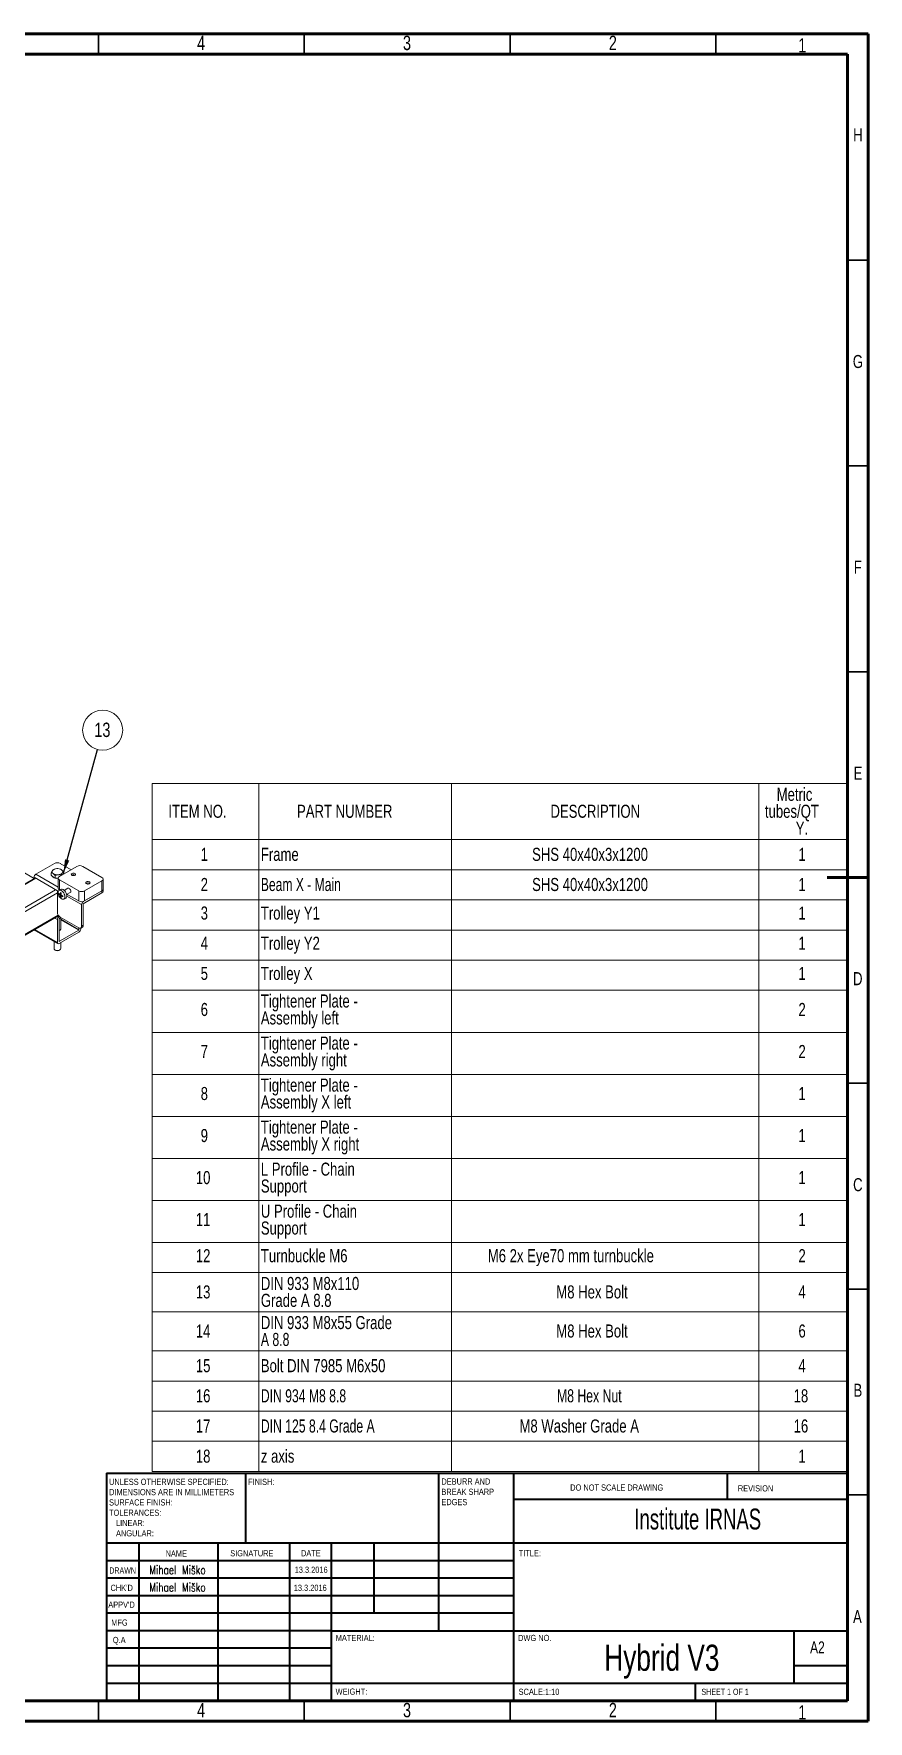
# Model space of a CAD drawing. Header units: millimetres. Extents: x 15 to 589, y 5 to 415.
# Drawn here: x 386.3 to 589, y 5 to 415 of the extents above; entities that cross this region are included whole.
import ezdxf

# ---------------------------------------------------------------- set-up
doc = ezdxf.new("R2010")
doc.units = ezdxf.units.MM
doc.styles.add('SLDTEXTSTYLE0', font='TXT', dxfattribs={"width": 0.75})
doc.styles.add('SLDTEXTSTYLE1', font='TXT', dxfattribs={"width": 0.686449})
doc.styles.add('SLDTEXTSTYLE2', font='TXT', dxfattribs={"width": 0.6875})
doc.styles.add('SLDTEXTSTYLE3', font='TXT', dxfattribs={"width": 0.75, "bigfont": 'bigfont'})
doc.styles.add('SLDTEXTSTYLE4', font='TXT', dxfattribs={"width": 0.663})
doc.styles.add('SLDTEXTSTYLE5', font='TXT', dxfattribs={"width": 0.692308})
doc.styles.add('SLDTEXTSTYLE6', font='TXT', dxfattribs={"width": 0.7})
doc.styles.add('SLDTEXTSTYLE7', font='TXT', dxfattribs={"width": 0.696429})
doc.styles.add('SLDTEXTSTYLE8', font='TXT', dxfattribs={"width": 0.697368})
doc.dimstyles.new('SLDDIMSTYLE0', dxfattribs={"dimtxt": 0.18, "dimasz": 3.302, "dimexe": 0, "dimexo": 0.0625, "dimgap": 0, "dimtad": 0, "dimtih": 1, "dimtoh": 1, "dimdec": 0, "dimrnd": 1e-09, "dimzin": 0, "dimdsep": 46, "dimtxsty": 'Standard', "dimsah": 1, "dimcen": 0.09, "dimadec": 0, "dimazin": 0, "dimtfac": 3.302, "dimtdec": 0, "dimtofl": 0, "dimtmove": 0, "dimatfit": 3, "dimfxl": 1, "dimfrac": 2, "dimtolj": 1, "dimtzin": 0, "dimarcsym": 0})

# ---------------------------------------------------------------- blocks, each defined once
blk = doc.blocks.new('SW_NOTE_0')
at = {"color": 0, "linetype": 'Continuous', "lineweight": 0, "char_height": 1.5, "attachment_point": 1, "style": 'SLDTEXTSTYLE0'}
for s, insert in [('UNLESS OTHERWISE SPECIFIED:', (0, 1.93)), ('SURFACE FINISH:', (0, -3.07)), ('DIMENSIONS ARE IN MILLIMETERS', (0, -0.57)), ('TOLERANCES:', (0, -5.57)), ('LINEAR:', (1.69, -8.07)), ('ANGULAR:', (1.69, -10.57))]:
    blk.add_mtext(s, dxfattribs=dict(at, insert=insert))
blk = doc.blocks.new('SW_NOTE_1')
at = {"color": 0, "linetype": 'Continuous', "lineweight": 0, "char_height": 1.5, "attachment_point": 1, "style": 'SLDTEXTSTYLE0'}
for s, insert in [('DEBURR AND', (0, 1.93)), ('BREAK SHARP', (0, -0.57)), ('EDGES', (0, -3.07))]:
    blk.add_mtext(s, dxfattribs=dict(at, insert=insert))
blk = doc.blocks.new('SW_TABLEANNOTATION_0')
at = {"color": 0, "linetype": 'Continuous', "lineweight": 0}
for p, q in [((0, 0), (0, -167.15)), ((168.96, 0), (0, 0)), ((25.88, 0), (25.88, -13.61)), ((72.7, 0), (72.7, -13.61)), ((147.33, 0), (147.33, -13.61)), ((168.96, -167.15), (168.96, 0)), ((0, -13.61), (168.96, -13.61)), ((25.88, -13.61), (25.88, -167.15)), ((72.7, -13.61), (72.7, -167.15)), ((147.33, -13.61), (147.33, -167.15)), ((0, -20.93), (168.96, -20.93)), ((0, -28.26), (168.96, -28.26)), ((0, -35.59), (168.96, -35.59)), ((0, -42.92), (168.96, -42.92)), ((0, -50.24), (168.96, -50.24)), ((0, -60.45), (168.96, -60.45)), ((0, -70.66), (168.96, -70.66)), ((0, -80.87), (168.96, -80.87)), ((0, -91.09), (168.96, -91.09)), ((0, -101.3), (168.96, -101.3)), ((0, -111.51), (168.96, -111.51)), ((0, -118.83), (168.96, -118.83)), ((0, -128.34), (168.96, -128.34)), ((0, -137.84), (168.96, -137.84)), ((0, -145.17), (168.96, -145.17)), ((0, -152.49), (168.96, -152.49)), ((0, -159.82), (168.96, -159.82)), ((0, -167.15), (168.96, -167.15))]:
    blk.add_line(p, q, dxfattribs=at)
at = {"color": 0, "linetype": 'Continuous', "lineweight": 0, "attachment_point": 1}
for s, insert, char_height, style in [('Metric', (151.68, -1.04), 3.175, 'SLDTEXTSTYLE0'), ('ITEM NO.', (3.9, -5.15), 3.175, 'SLDTEXTSTYLE0'), ('PART NUMBER', (35.17, -5.15), 3.175, 'SLDTEXTSTYLE0'), ('DESCRIPTION', (96.73, -5.15), 3.175, 'SLDTEXTSTYLE0'), ('tubes/QT', (148.83, -5.15), 3.175, 'SLDTEXTSTYLE0'), ('Y.', (156.31, -9.25), 3.175, 'SLDTEXTSTYLE0'), ('1', (11.77, -15.62), 3.17, 'SLDTEXTSTYLE0'), ('Frame', (26.38, -15.62), 3.175, 'SLDTEXTSTYLE0'), ('SHS 40x40x3x1200', (92.27, -15.62), 3.175, 'SLDTEXTSTYLE0'), ('1', (156.97, -15.62), 3.17, 'SLDTEXTSTYLE0'), ('2', (11.77, -22.94), 3.17, 'SLDTEXTSTYLE0'), ('Beam X - Main', (26.38, -22.94), 3.175, 'SLDTEXTSTYLE5'), ('SHS 40x40x3x1200', (92.27, -22.94), 3.175, 'SLDTEXTSTYLE0'), ('1', (156.97, -22.94), 3.17, 'SLDTEXTSTYLE0'), ('3', (11.77, -29.88), 3.17, 'SLDTEXTSTYLE0'), ('Trolley Y1', (26.38, -29.88), 3.175, 'SLDTEXTSTYLE0'), ('1', (156.97, -29.88), 3.17, 'SLDTEXTSTYLE0'), ('4', (11.77, -37.21), 3.17, 'SLDTEXTSTYLE0'), ('Trolley Y2', (26.38, -37.21), 3.175, 'SLDTEXTSTYLE0'), ('1', (156.97, -37.21), 3.17, 'SLDTEXTSTYLE0'), ('5', (11.77, -44.54), 3.17, 'SLDTEXTSTYLE0'), ('Trolley X', (26.38, -44.54), 3.175, 'SLDTEXTSTYLE0'), ('1', (156.97, -44.54), 3.17, 'SLDTEXTSTYLE0'), ('6', (11.77, -53.31), 3.17, 'SLDTEXTSTYLE0'), ('Tightener Plate -', (26.38, -51.25), 3.175, 'SLDTEXTSTYLE0'), ('2', (156.97, -53.31), 3.17, 'SLDTEXTSTYLE0'), ('Assembly left', (26.38, -55.36), 3.175, 'SLDTEXTSTYLE0'), ('Tightener Plate -', (26.38, -61.47), 3.175, 'SLDTEXTSTYLE0'), ('7', (11.77, -63.52), 3.17, 'SLDTEXTSTYLE0'), ('Assembly right', (26.38, -65.57), 3.175, 'SLDTEXTSTYLE0'), ('2', (156.97, -63.52), 3.17, 'SLDTEXTSTYLE0'), ('8', (11.77, -73.73), 3.17, 'SLDTEXTSTYLE0'), ('Tightener Plate -', (26.38, -71.68), 3.175, 'SLDTEXTSTYLE0'), ('1', (156.97, -73.73), 3.17, 'SLDTEXTSTYLE0'), ('Assembly X left', (26.38, -75.78), 3.175, 'SLDTEXTSTYLE0'), ('Tightener Plate -', (26.38, -81.89), 3.175, 'SLDTEXTSTYLE0'), ('9', (11.77, -83.94), 3.17, 'SLDTEXTSTYLE0'), ('Assembly X right', (26.38, -85.99), 3.175, 'SLDTEXTSTYLE0'), ('1', (156.97, -83.94), 3.17, 'SLDTEXTSTYLE0'), ('10', (10.59, -94.15), 3.175, 'SLDTEXTSTYLE0'), ('L Profile - Chain', (26.38, -92.1), 3.175, 'SLDTEXTSTYLE0'), ('1', (156.97, -94.15), 3.17, 'SLDTEXTSTYLE0'), ('Support', (26.38, -96.2), 3.175, 'SLDTEXTSTYLE0'), ('U Profile - Chain', (26.38, -102.31), 3.175, 'SLDTEXTSTYLE0'), ('11', (10.59, -104.36), 3.175, 'SLDTEXTSTYLE0'), ('Support', (26.38, -106.41), 3.175, 'SLDTEXTSTYLE0'), ('1', (156.97, -104.36), 3.17, 'SLDTEXTSTYLE0'), ('12', (10.59, -113.13), 3.175, 'SLDTEXTSTYLE0'), ('Turnbuckle M6', (26.38, -113.13), 3.175, 'SLDTEXTSTYLE0'), ('M6 2x Eye70 mm turnbuckle', (81.51, -113.13), 3.175, 'SLDTEXTSTYLE0'), ('2', (156.97, -113.13), 3.17, 'SLDTEXTSTYLE0'), ('13', (10.59, -121.93), 3.175, 'SLDTEXTSTYLE0'), ('DIN 933 M8x110', (26.38, -119.88), 3.175, 'SLDTEXTSTYLE0'), ('M8 Hex Bolt', (98.15, -121.93), 3.175, 'SLDTEXTSTYLE0'), ('4', (156.97, -121.93), 3.17, 'SLDTEXTSTYLE0'), ('Grade A 8.8', (26.38, -123.98), 3.175, 'SLDTEXTSTYLE0'), ('DIN 933 M8x55 Grade', (26.38, -129.38), 3.175, 'SLDTEXTSTYLE0'), ('14', (10.59, -131.43), 3.175, 'SLDTEXTSTYLE0'), ('A 8.8', (26.38, -133.48), 3.175, 'SLDTEXTSTYLE6'), ('M8 Hex Bolt', (98.15, -131.43), 3.175, 'SLDTEXTSTYLE0'), ('6', (156.97, -131.43), 3.17, 'SLDTEXTSTYLE0'), ('15', (10.59, -139.85), 3.175, 'SLDTEXTSTYLE0'), ('Bolt DIN 7985 M6x50', (26.38, -139.85), 3.175, 'SLDTEXTSTYLE0'), ('4', (156.97, -139.85), 3.17, 'SLDTEXTSTYLE0'), ('16', (10.59, -147.17), 3.175, 'SLDTEXTSTYLE0'), ('DIN 934 M8 8.8', (26.38, -147.17), 3.175, 'SLDTEXTSTYLE7'), ('M8 Hex Nut', (98.32, -147.17), 3.175, 'SLDTEXTSTYLE6'), ('18', (155.8, -147.17), 3.175, 'SLDTEXTSTYLE0'), ('17', (10.59, -154.5), 3.175, 'SLDTEXTSTYLE0'), ('DIN 125 8.4 Grade A', (26.38, -154.5), 3.175, 'SLDTEXTSTYLE8'), ('M8 Washer Grade A', (89.21, -154.5), 3.175, 'SLDTEXTSTYLE0'), ('16', (155.8, -154.5), 3.175, 'SLDTEXTSTYLE0'), ('18', (10.59, -161.83), 3.175, 'SLDTEXTSTYLE0'), ('z axis', (26.38, -161.83), 3.175, 'SLDTEXTSTYLE0'), ('1', (156.97, -161.83), 3.17, 'SLDTEXTSTYLE0')]:
    blk.add_mtext(s, dxfattribs=dict(at, insert=insert, char_height=char_height, style=style))
blk = doc.blocks.new('SW_NOTE_3')
at = {"color": 0, "linetype": 'Continuous', "lineweight": 0}
blk.add_circle((1.28, 4.69), 4.86, dxfattribs=at)
at = {"color": 0, "linetype": 'Continuous', "lineweight": 0, "insert": (1.21, 6.52), "char_height": 3.5, "attachment_point": 2, "style": 'SLDTEXTSTYLE0'}
blk.add_mtext('13', dxfattribs=at)

msp = doc.modelspace()

# ---------------------------------------------------------------- linework, layer by layer
at = {"color": 7, "linetype": 'Continuous', "lineweight": 60}
for p, q in [((15, 415), (589, 415)), ((589, 415), (589, 5)), ((20, 410), (584, 410)), ((584, 410), (584, 10)), ((589, 210), (579, 210)), ((584, 65.25), (584, 10)), ((584, 10), (20, 10)), ((396.8, 10), (584, 10)), ((589, 5), (15, 5))]:
    msp.add_line(p, q, dxfattribs=at)
at = {"color": 7, "linetype": 'Continuous', "lineweight": 30}
for p, q in [((402, 415), (402, 410)), ((452, 415), (452, 410)), ((502, 415), (502, 410)), ((552, 415), (552, 410)), ((584, 360), (589, 360)), ((584, 310), (589, 310)), ((584, 310), (589, 310)), ((584, 260), (589, 260)), ((584, 160), (589, 160)), ((584, 160), (589, 160)), ((584, 110), (589, 110)), ((584, 60), (589, 60)), ((402, 5), (402, 10)), ((452, 5), (452, 10)), ((502, 5), (502, 10)), ((552, 5), (552, 10))]:
    msp.add_line(p, q, dxfattribs=at)
at = {"color": 7, "linetype": 'Continuous', "lineweight": 15}
for p, q in [((386.39, 209.76), (233.16, 298.22)), ((386.81, 210.79), (391.34, 213.4)), ((395.37, 211.89), (392.75, 213.4)), ((386.64, 209.91), (291.27, 154.85)), ((392.05, 206.79), (386.39, 210.05)), ((390.56, 210.59), (390.56, 211.13)), ((390.79, 210.3), (391.02, 210.13)), ((391.02, 210.13), (391.24, 209.95)), ((391.13, 211.94), (391.05, 211.89)), ((391.47, 209.9), (391.47, 210.44)), ((391.85, 209.81), (392.22, 209.84)), ((392.22, 209.84), (392.25, 209.84)), ((392.25, 209.85), (392.25, 207.4)), ((392.54, 210.26), (396.78, 212.7)), ((397.21, 206.75), (392.54, 209.44)), ((392.54, 209.44), (392.54, 206.99)), ((392.97, 211.93), (392.96, 211.94)), ((392.96, 210.5), (392.96, 210.56)), ((393.53, 210.83), (393.53, 211.36)), ((395.93, 210.69), (395.93, 210.69)), ((395.94, 210.69), (395.94, 210.69)), ((398.2, 212.7), (402.86, 210.01)), ((402.86, 209.19), (398.62, 206.75)), ((402.86, 206.74), (402.86, 209.19)), ((403.16, 207.15), (403.16, 209.6)), ((392.05, 201.56), (392.05, 206.79)), ((392.57, 205.97), (392.4, 205.87)), ((392.86, 207.09), (392.44, 206.85)), ((392.61, 206.95), (392.54, 206.99)), ((392.69, 205.91), (392.96, 206.06)), ((392.94, 205.32), (392.78, 205.22)), ((393.22, 205.61), (392.95, 205.45)), ((393.64, 204.77), (394.06, 205.01)), ((394.57, 207.39), (393.68, 206.87)), ((394.28, 205.83), (395.17, 206.35)), ((397.21, 204.3), (394.41, 205.91)), ((397.21, 204.3), (397.21, 206.75)), ((398.34, 204.13), (402.86, 206.74)), ((398.34, 203.64), (402.86, 206.25)), ((398.62, 206.75), (398.62, 204.3)), ((402.86, 206.74), (398.62, 204.3)), ((399.46, 208.65), (399.46, 208.65)), ((399.48, 208.65), (399.48, 208.65)), ((402.86, 206.25), (402.86, 206.74)), ((403.16, 206.66), (403.16, 207.15)), ((397.91, 198.17), (397.91, 203.4)), ((398.34, 198.42), (398.34, 203.64)), ((296.64, 145.47), (392.35, 200.71)), ((386.39, 197.27), (392.17, 193.94)), ((392.05, 194.21), (392.05, 199.76)), ((392.47, 200.5), (392.51, 200.52)), ((392.47, 194.54), (392.47, 199.93)), ((392.54, 200.05), (392.89, 200.25)), ((397.21, 197.19), (392.54, 194.5)), ((397.21, 197.76), (392.75, 200.33)), ((392.85, 197.48), (392.85, 200.23)), ((397.28, 197.73), (397.28, 197.31)), ((397.7, 197.71), (397.7, 197.48)), ((397.71, 197.71), (398.13, 197.96)), ((397.91, 198.17), (398.34, 198.42)), ((391.25, 194.47), (391.25, 192.71)), ((397.28, 196.74), (392.47, 193.97)), ((392.85, 192.71), (392.85, 194.18)), ((391.48, 192.38), (391.59, 192.32)), ((392.5, 192.32), (392.61, 192.38))]:
    msp.add_line(p, q, dxfattribs=at)
at = {"color": 8, "linetype": 'Continuous', "lineweight": 15}
for p, q in [((386.81, 209.81), (291.27, 154.65)), ((392.25, 207.65), (386.81, 210.79)), ((295.8, 151.71), (391.62, 207.03)), ((392.05, 206.3), (296.52, 151.15)), ((392.26, 206.66), (392.05, 206.79)), ((392.63, 205.67), (392.93, 205.84)), ((392.72, 205.97), (392.97, 206.11)), ((393.01, 205.7), (392.72, 205.52)), ((393.26, 205.6), (393.01, 205.45)), ((397.91, 203.4), (394.31, 205.48)), ((398.34, 204.13), (398.28, 204.17)), ((296.64, 145.67), (392.25, 200.86)), ((386.56, 197.38), (392.05, 194.21)), ((392.05, 199.76), (391.37, 200.15)), ((392.22, 200.64), (392.47, 200.5)), ((392.85, 199.87), (397.28, 197.31)), ((397.21, 197.19), (392.85, 199.71)), ((392.47, 194.54), (392.54, 194.5))]:
    msp.add_line(p, q, dxfattribs=at)
at = {"color": 7, "linetype": 'Continuous', "lineweight": 40}
for p, q in [((404, 65.25), (584, 65.25)), ((404, 65.25), (404, 10)), ((437.8, 48.25), (437.8, 65.25)), ((484.6, 65.25), (484.6, 27)), ((502.8, 65.25), (502.8, 10)), ((554.8, 58.88), (554.8, 65.25)), ((584, 58.88), (502.8, 58.88)), ((584, 48.25), (404, 48.25)), ((411.8, 48.25), (411.8, 10)), ((430.99, 48.25), (430.99, 10)), ((448.4, 48.25), (448.4, 10)), ((458.6, 10), (458.6, 48.25)), ((469, 31.25), (469, 48.25)), ((502.8, 44), (404, 44)), ((502.8, 39.75), (404, 39.75)), ((502.8, 35.5), (404, 35.5)), ((502.8, 31.25), (404, 31.25)), ((458.6, 27), (404, 27)), ((458.6, 27), (584, 27)), ((571, 14.25), (571, 27)), ((458.6, 22.75), (404, 22.75)), ((458.6, 18.5), (404, 18.5)), ((584, 18.5), (571, 18.5)), ((404, 14.25), (584, 14.25)), ((547, 10), (547, 14.25))]:
    msp.add_line(p, q, dxfattribs=at)
at = {"color": 7, "linetype": 'Continuous', "lineweight": 15, "flags": 128}
for points in [[(391.02, 210.08), (390.86, 210.23), (390.84, 210.26)], [(396.3, 210.96), (396.41, 210.87), (396.45, 210.76), (396.43, 210.65), (396.33, 210.55), (396.19, 210.48), (396.01, 210.45), (395.82, 210.45), (395.64, 210.5), (395.51, 210.58), (395.43, 210.68), (395.42, 210.79), (395.48, 210.89), (395.6, 210.98), (395.77, 211.03), (395.96, 211.05), (396.14, 211.02), (396.3, 210.96)], [(392.19, 206.3), (392.21, 206.04), (392.29, 205.76), (392.42, 205.49), (392.58, 205.24), (392.77, 205.03), (392.98, 204.86), (393.19, 204.75), (393.4, 204.71), (393.58, 204.74), (393.72, 204.83), (393.82, 204.99), (393.88, 205.2), (393.88, 205.44), (393.82, 205.71), (393.72, 205.99), (393.58, 206.25), (393.4, 206.48), (393.19, 206.68), (392.98, 206.81), (392.77, 206.89), (392.58, 206.9), (392.42, 206.83), (392.29, 206.71), (392.21, 206.52), (392.19, 206.3)], [(394.06, 205.01), (394.15, 205.08), (394.25, 205.23), (394.3, 205.44), (394.3, 205.69), (394.25, 205.96), (394.15, 206.23), (394, 206.49), (393.82, 206.73), (393.62, 206.92), (393.41, 207.06), (393.2, 207.13), (393.01, 207.14), (392.86, 207.09)], [(394.57, 207.39), (394.66, 207.41), (394.8, 207.39), (394.95, 207.31), (395.09, 207.17), (395.2, 206.99), (395.27, 206.8), (395.3, 206.62)], [(399.84, 208.92), (399.95, 208.83), (399.99, 208.72), (399.96, 208.61), (399.87, 208.51), (399.72, 208.44), (399.54, 208.41), (399.35, 208.41), (399.18, 208.46), (399.04, 208.53), (398.96, 208.64), (398.96, 208.75), (399.02, 208.85), (399.14, 208.94), (399.3, 208.99), (399.49, 209), (399.68, 208.98), (399.84, 208.92)], [(391.25, 192.71), (391.26, 192.61), (391.35, 192.48), (391.49, 192.37), (391.69, 192.3), (391.91, 192.25), (392.15, 192.25), (392.38, 192.29), (392.58, 192.36), (392.73, 192.47), (392.82, 192.6), (392.85, 192.71)]]:
    msp.add_lwpolyline(points, dxfattribs=at)
at = {"color": 7, "linetype": 'Continuous', "lineweight": 15}
for centre, radius, start, end in [((392.05, 212.03), 1.54, 62.61, 117.39), ((387.31, 210.01), 0.922, 122.6052, 177.3946), ((391.27, 211.4), 0.516, 145.3302, 240.6746), ((391.88, 210.74), 1.41, 90.3622, 137.5655), ((392.02, 212.49), 1.84, 236.9636, 276.2599), ((392.02, 211.63), 1.84, 236.9817, 277.1015), ((392, 211.8), 1.99, 247.6755, 265.5481), ((392.07, 210.32), 1.84, 56.963, 96.2599), ((392.21, 212.07), 1.41, 270.3613, 317.5656), ((392.7, 209.85), 0.437, 110.7824, 249.2176), ((392.82, 211.41), 0.516, 325.3306, 60.6766), ((395.93, 210.06), 0.649, 50.9124, 129.0876), ((397.49, 211.34), 1.54, 62.6098, 117.3902), ((402.71, 209.6), 0.437, 290.7841, 69.2159), ((392.75, 207.45), 0.503, 185.6931, 245.6268), ((393.59, 207.25), 1.64, 223.6122, 234.3418), ((394.57, 206), 2.18, 176.7725, 183.2275), ((393.59, 207), 1.64, 223.6122, 234.3418), ((395.66, 205.69), 2.96, 167.3416, 174.5828), ((394.35, 205.69), 1.64, 185.6607, 196.3905), ((393.97, 208.15), 2.18, 236.7752, 243.2302), ((393.97, 207.04), 2.18, 236.7752, 243.2302), ((391.75, 203.12), 3.08, 67.2362, 69.3077), ((395.87, 205.56), 2.96, 167.3416, 174.5828), ((394.56, 205.56), 1.64, 185.6607, 196.3905), ((394.24, 208.38), 2.96, 245.4194, 252.6611), ((394.24, 208.14), 2.96, 245.4194, 252.6611), ((390.07, 206.04), 3.07, 350.6958, 352.7717), ((395.53, 205.44), 2.18, 176.7725, 183.2275), ((395.02, 206.59), 0.286, 303.7983, 7.5128), ((397.91, 208.11), 1.54, 242.6094, 297.3906), ((399.47, 208.02), 0.65, 50.9238, 129.0755), ((402.66, 207.2), 0.503, 294.374, 354.307), ((402.66, 206.71), 0.503, 294.374, 354.307), ((393.58, 201.63), 1.54, 182.605, 237.3949), ((397.91, 205.66), 1.54, 242.6094, 297.3906), ((398.84, 203.36), 0.922, 122.6052, 177.3946), ((392.97, 199.72), 0.922, 122.6052, 177.3945), ((392.62, 199.92), 0.154, 122.6049, 177.3975), ((392.38, 197.55), 0.473, 281.1736, 351.1861), ((397.48, 198.1), 0.437, 230.7965, 9.2144), ((397.12, 197.32), 0.154, 302.6053, 357.3932), ((396.78, 197.52), 0.922, 302.606, 357.3937), ((397.82, 198.38), 0.523, 306.9646, 4.3487), ((392.3, 194.17), 0.262, 170.7861, 309.2038), ((392.51, 194.53), 0.0437, 170.7792, 309.2029), ((392.05, 193.17), 0.968, 242.1324, 297.8682)]:
    msp.add_arc(centre, radius, start, end, dxfattribs=at)
for points, knots in [([(390.84, 211.69), (390.79, 211.61), (390.69, 211.45), (390.6, 211.24), (390.56, 211.13)], [0, 0, 0, 0, 0.503994, 1, 1, 1, 1]), ([(390.56, 211.13), (390.59, 211.12), (390.73, 211.11), (390.89, 211.04), (391.01, 210.95), (391.02, 210.95)], [0, 0, 0, 0, 0.2405808, 0.9527648, 1, 1, 1, 1]), ([(390.79, 210.3), (390.74, 210.35), (390.67, 210.44), (390.59, 210.54), (390.56, 210.59)], [0, 0, 0, 0, 0.535044, 1, 1, 1, 1]), ([(391.05, 211.89), (391.04, 211.88), (390.98, 211.86), (390.91, 211.78), (390.86, 211.71), (390.84, 211.69)], [0, 0, 0, 0, 0.200373, 0.830314, 1, 1, 1, 1]), ([(391.02, 210.95), (391.12, 210.86), (391.28, 210.72), (391.42, 210.52), (391.47, 210.44)], [0, 0, 0, 0, 0.628919, 1, 1, 1, 1]), ([(391.47, 209.9), (391.42, 209.91), (391.35, 209.92), (391.27, 209.95), (391.24, 209.95)], [0, 0, 0, 0, 0.717758, 1, 1, 1, 1]), ([(391.47, 210.44), (391.58, 210.49), (391.78, 210.58), (392.04, 210.65), (392.19, 210.66), (392.22, 210.66)], [0, 0, 0, 0, 0.43239, 0.879548, 1, 1, 1, 1]), ([(391.85, 209.81), (391.84, 209.81), (391.71, 209.83), (391.59, 209.87), (391.47, 209.9)], [0, 0, 0, 0, 0.038973, 1, 1, 1, 1]), ([(392.22, 210.66), (392.35, 210.66), (392.61, 210.66), (392.84, 210.59), (392.96, 210.56)], [0, 0, 0, 0, 0.503996, 1, 1, 1, 1]), ([(392.96, 210.56), (393, 210.65), (393.08, 210.84), (393.18, 211.02), (393.24, 211.1), (393.25, 211.12)], [0, 0, 0, 0, 0.43238, 0.879548, 1, 1, 1, 1]), ([(393.08, 211.86), (393.07, 211.87), (393.03, 211.9), (393, 211.91), (392.98, 211.92)], [0, 0, 0, 0, 0.219866, 1, 1, 1, 1]), ([(393.53, 211.36), (393.48, 211.43), (393.34, 211.63), (393.18, 211.77), (393.08, 211.86)], [0, 0, 0, 0, 0.371081, 1, 1, 1, 1]), ([(393.25, 211.12), (393.3, 211.18), (393.4, 211.3), (393.49, 211.34), (393.53, 211.36)], [0, 0, 0, 0, 0.503994, 1, 1, 1, 1]), ([(392.63, 205.92), (392.64, 205.91), (392.66, 205.9), (392.68, 205.9), (392.7, 205.92), (392.71, 205.94), (392.72, 205.96), (392.72, 205.97)], [0, 0, 0, 0, 0.2136594, 0.4273565, 0.6395943, 0.8512027, 1, 1, 1, 1]), ([(392.72, 205.52), (392.72, 205.54), (392.71, 205.56), (392.7, 205.59), (392.67, 205.63), (392.65, 205.66), (392.64, 205.67), (392.63, 205.67)], [0, 0, 0, 0, 0.213662, 0.427359, 0.639594, 0.851242, 1, 1, 1, 1]), ([(392.93, 205.84), (392.93, 205.83), (392.93, 205.81), (392.94, 205.77), (392.96, 205.73), (392.99, 205.71), (393.01, 205.7), (393.01, 205.7)], [0, 0, 0, 0, 0.213656, 0.427354, 0.639591, 0.851241, 1, 1, 1, 1]), ([(393.01, 205.45), (393, 205.45), (392.98, 205.46), (392.96, 205.46), (392.94, 205.45), (392.93, 205.43), (392.93, 205.41), (392.93, 205.4)], [0, 0, 0, 0, 0.21366, 0.427352, 0.639589, 0.851203, 1, 1, 1, 1])]:
    msp.add_open_spline(points, degree=3, knots=knots, dxfattribs=at)

# ---------------------------------------------------------------- block references
at = {"color": 7, "linetype": 'Continuous', "lineweight": 0}
for name, p in [('SW_NOTE_3', (401.76, 241.11)), ('SW_TABLEANNOTATION_0', (415.08, 232.83)), ('SW_NOTE_0', (404.59, 61.99)), ('SW_NOTE_1', (485.31, 62.07))]:
    msp.add_blockref(name, p, dxfattribs=at)

# ---------------------------------------------------------------- texts
for s, insert, char_height, attachment_point, style in [('4', (426.96, 414.52), 3.5, 2, 'SLDTEXTSTYLE0'), ('3', (476.96, 414.52), 3.5, 2, 'SLDTEXTSTYLE0'), ('2', (526.96, 414.52), 3.5, 2, 'SLDTEXTSTYLE0'), ('1', (572.97, 413.89), 3.44, 2, 'SLDTEXTSTYLE0'), ('H', (586.49, 392.01), 3.17, 2, 'SLDTEXTSTYLE0'), ('G', (586.49, 336.95), 3.17, 2, 'SLDTEXTSTYLE0'), ('F', (586.47, 287.01), 3.17, 2, 'SLDTEXTSTYLE0'), ('E', (586.51, 236.95), 3.17, 2, 'SLDTEXTSTYLE0'), ('D', (586.46, 187.01), 3.17, 2, 'SLDTEXTSTYLE0'), ('C', (586.47, 136.95), 3.17, 2, 'SLDTEXTSTYLE0'), ('B', (586.48, 87.01), 3.17, 2, 'SLDTEXTSTYLE0'), ('FINISH:', (438.37, 63.92), 1.5, 1, 'SLDTEXTSTYLE0'), ('DO NOT SCALE DRAWING', (516.61, 62.53), 1.5, 1, 'SLDTEXTSTYLE0'), ('REVISION', (557.33, 62.33), 1.5, 1, 'SLDTEXTSTYLE0'), ('Institute IRNAS', (547.59, 56.67), 5.08, 2, 'SLDTEXTSTYLE4'), ('NAME', (418.32, 46.5), 1.5, 1, 'SLDTEXTSTYLE0'), ('SIGNATURE', (434.03, 46.56), 1.5, 1, 'SLDTEXTSTYLE0'), ('DATE', (451.21, 46.58), 1.5, 1, 'SLDTEXTSTYLE0'), ('TITLE:', (504.09, 46.58), 1.5, 1, 'SLDTEXTSTYLE0'), ('DRAWN', (404.64, 42.38), 1.5, 1, 'SLDTEXTSTYLE1'), ('Mihael Miško', (421.22, 42.86), 2.1167, 2, 'SLDTEXTSTYLE3'), ('13.3.2016', (453.68, 42.56), 1.499, 2, 'SLDTEXTSTYLE0'), ("CHK'D", (404.94, 38.16), 1.5, 1, 'SLDTEXTSTYLE0'), ('Mihael Miško', (421.22, 38.63), 2.1167, 2, 'SLDTEXTSTYLE3'), ('13.3.2016', (453.46, 38.17), 1.499, 2, 'SLDTEXTSTYLE0'), ("APPV'D", (404.4, 34.07), 1.5, 1, 'SLDTEXTSTYLE0'), ('MFG', (405.12, 29.72), 1.5, 1, 'SLDTEXTSTYLE0'), ('A', (586.37, 32.01), 3.17, 2, 'SLDTEXTSTYLE0'), ('Q.A', (405.51, 25.5), 1.5, 1, 'SLDTEXTSTYLE0'), ('MATERIAL:', (459.65, 25.99), 1.5, 1, 'SLDTEXTSTYLE0'), ('DWG NO.', (503.95, 25.99), 1.5, 1, 'SLDTEXTSTYLE0'), ('Hybrid V3', (538.88, 23.61), 6.35, 2, 'SLDTEXTSTYLE0'), ('A2', (574.87, 24.41), 2.91, 1, 'SLDTEXTSTYLE0'), ('WEIGHT:', (459.62, 12.95), 1.499, 1, 'SLDTEXTSTYLE0'), ('SCALE:1:10', (504.07, 12.9), 1.5, 1, 'SLDTEXTSTYLE0'), ('SHEET 1 OF 1', (548.48, 12.9), 1.5, 1, 'SLDTEXTSTYLE2'), ('4', (426.96, 9.46), 3.5, 2, 'SLDTEXTSTYLE0'), ('3', (476.96, 9.46), 3.5, 2, 'SLDTEXTSTYLE0'), ('2', (526.96, 9.46), 3.5, 2, 'SLDTEXTSTYLE0'), ('1', (572.97, 8.89), 3.44, 2, 'SLDTEXTSTYLE0')]:
    msp.add_mtext(s, dxfattribs=dict(at, insert=insert, char_height=char_height, attachment_point=attachment_point, style=style))

# ---------------------------------------------------------------- leaders
msp.add_leader([(393.53, 211.09), (401.76, 241.11)], dimstyle='SLDDIMSTYLE0', dxfattribs=at)

doc.saveas('drawing.dxf')
